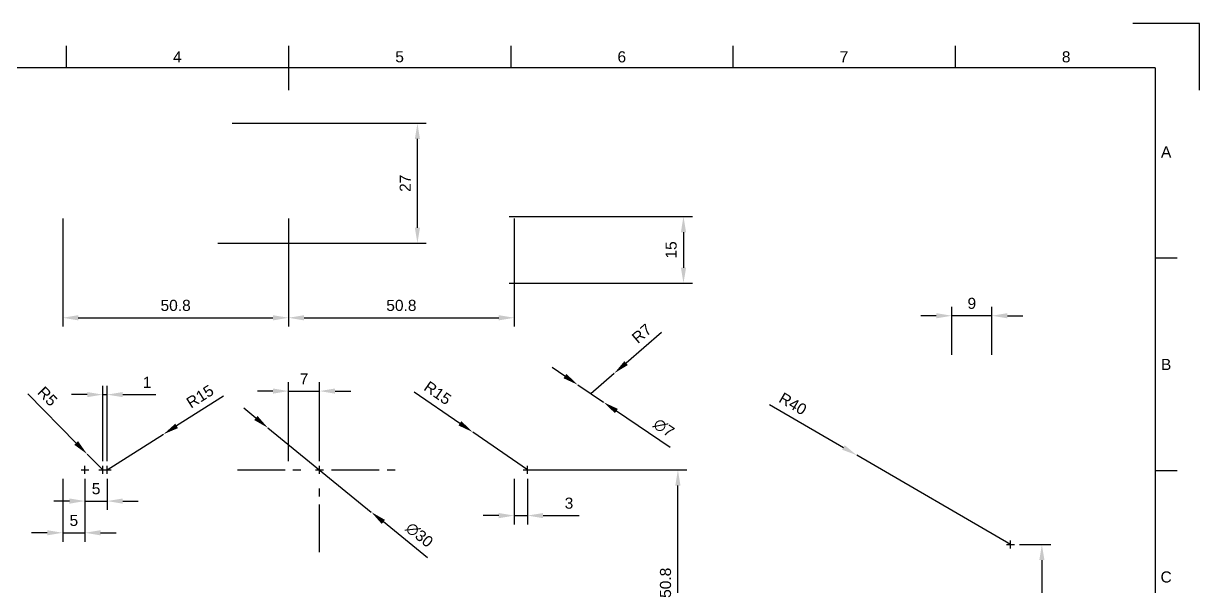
# Paper-space layout 'Sheet1' of a CAD drawing. Header units: millimetres. Extents: x 0 to 420, y 0 to 297.
# Drawn here: x 155.4 to 420, y 170.3 to 297 of the extents above; entities that cross this region are included whole.
import ezdxf
from ezdxf.enums import TextEntityAlignment as Align

# ---------------------------------------------------------------- set-up
doc = ezdxf.new("R2010")
doc.units = ezdxf.units.MM
doc.header["$LTSCALE"] = 0.75
doc.linetypes.add('CENTER2', pattern=[28.575, 19.05, -3.175, 3.175, -3.175])
for name, color, linetype, lineweight in [('Border', 7, 'Continuous', 25), ('Center Lines', 7, 'CENTER2', 25), ('Dimensions', 7, 'Continuous', 25)]:
    doc.layers.add(name, color=color, linetype=linetype, lineweight=lineweight)
doc.styles.add('FusionTitle', font='')
doc.styles.get("Standard").update_dxf_attribs({"font": 'arial.ttf'})
doc.styles.get('FusionTitle').set_extended_font_data('Arial Unicode MS')
doc.dimstyles.new('ISO-25', dxfattribs={"dimtxt": 2.5, "dimasz": 3.5, "dimexe": 2, "dimexo": 2, "dimgap": 1.5, "dimtad": 1, "dimdec": 3, "dimzin": 12, "dimdsep": 46, "dimtxsty": 'Standard', "dimcen": 0, "dimclrd": 256, "dimclre": 256, "dimclrt": 256, "dimazin": 3, "dimtp": 0.1, "dimtm": 0.1, "dimtfac": 0.714, "dimtdec": 3, "dimtmove": 0, "dimatfit": 3, "dimfxl": 1, "dimtzin": 12, "dimarcsym": 0})

# ---------------------------------------------------------------- blocks, each defined once
blk = doc.blocks.new('ISO_A3_SHEET')
at = {"layer": 'Border'}
for p, q in [((420, 297), (405, 297)), ((420, 282), (420, 297)), ((165, 292), (165, 287)), ((215, 292), (215, 282)), ((265, 292), (265, 287)), ((315, 292), (315, 287)), ((365, 292), (365, 287)), ((410, 287), (20, 287)), ((410, 287), (410, 10)), ((415, 244.16666), (410, 244.16666)), ((415, 196.33333), (410, 196.33333))]:
    blk.add_line(p, q, dxfattribs=at)
at = {"layer": 'Border', "style": 'FusionTitle'}
for s, p in [('4', (190, 289.5)), ('5', (240, 289.5)), ('6', (290, 289.5)), ('7', (340, 289.5)), ('8', (390, 289.5)), ('A', (412.5, 268.08333)), ('B', (412.5, 220.25)), ('C', (412.5, 172.41667))]:
    blk.add_text(s, height=2.5, dxfattribs=at).set_placement(p, align=Align.MIDDLE)
blk = doc.blocks.new('*D28')
at = {"layer": 'Defpoints', "color": 0, "transparency": 16777216}
for p in [(210.37, 205.98), (233.63, 187.02)]:
    blk.add_point(p, dxfattribs=at)
at = {"layer": 'Dimensions', "lineweight": -2, "transparency": 16777216}
for p, q in [((207.66, 208.19), (204.95, 210.41)), ((210.37, 205.98), (233.63, 187.02)), ((246.25, 176.73), (236.34, 184.81))]:
    blk.add_line(p, q, dxfattribs=at)
at = {"layer": 'Dimensions', "transparency": 16777216}
for points in [[(208.03, 208.65), (207.29, 207.74), (210.37, 205.98)], [(236.71, 185.26), (235.97, 184.36), (233.63, 187.02)]]:
    blk.add_solid(points, dxfattribs=at)
at = {"layer": 'Dimensions', "transparency": 16777216, "insert": (244.45, 181.87), "char_height": 2.5, "attachment_point": 5, "rotation": 320.8052}
blk.add_mtext('∅30', dxfattribs=at)
blk = doc.blocks.new('*D35')
at = {"layer": 'Defpoints', "color": 0, "transparency": 16777216}
for p in [(200.3, 274.53), (244.01, 274.53), (197.07, 247.53)]:
    blk.add_point(p, dxfattribs=at)
at = {"layer": 'Dimensions', "lineweight": -2, "transparency": 16777216}
for p, q in [((202.3, 274.53), (246.01, 274.53)), ((244.01, 251.03), (244.01, 271.03)), ((199.07, 247.53), (246.01, 247.53))]:
    blk.add_line(p, q, dxfattribs=at)
at = {"layer": 'Dimensions', "transparency": 16777216}
for points in [[(243.43, 271.03), (244.59, 271.03), (244.01, 274.53)], [(243.43, 251.03), (244.59, 251.03), (244.01, 247.53)]]:
    blk.add_solid(points, dxfattribs=at)
at = {"layer": 'Dimensions', "transparency": 16777216, "insert": (241.26, 261.03), "char_height": 2.5, "attachment_point": 5, "rotation": 90}
blk.add_mtext('27', dxfattribs=at)
blk = doc.blocks.new('*D36')
at = {"layer": 'Defpoints', "color": 0, "transparency": 16777216}
for p in [(364.27, 231.21), (364.27, 220.4), (373.27, 220.4)]:
    blk.add_point(p, dxfattribs=at)
at = {"layer": 'Dimensions', "lineweight": -2, "transparency": 16777216}
for p, q in [((364.27, 222.4), (364.27, 233.21)), ((373.27, 222.4), (373.27, 233.21)), ((360.77, 231.21), (357.27, 231.21)), ((373.27, 231.21), (364.27, 231.21)), ((376.77, 231.21), (380.27, 231.21))]:
    blk.add_line(p, q, dxfattribs=at)
at = {"layer": 'Dimensions', "transparency": 16777216}
for points in [[(360.77, 231.8), (360.77, 230.63), (364.27, 231.21)], [(376.77, 231.8), (376.77, 230.63), (373.27, 231.21)]]:
    blk.add_solid(points, dxfattribs=at)
at = {"layer": 'Dimensions', "transparency": 16777216, "insert": (368.77, 233.99), "char_height": 2.5, "attachment_point": 5}
blk.add_mtext('9', dxfattribs=at)
blk = doc.blocks.new('*D37')
at = {"layer": 'Defpoints', "color": 0, "transparency": 16777216}
for p in [(288.31, 218.27), (283, 213.7)]:
    blk.add_point(p, dxfattribs=at)
at = {"layer": 'Dimensions', "lineweight": -2, "transparency": 16777216}
for p, q in [((298.95, 227.42), (290.96, 220.55)), ((283, 213.7), (288.31, 218.27))]:
    blk.add_line(p, q, dxfattribs=at)
at = {"layer": 'Dimensions', "transparency": 16777216}
blk.add_solid([(290.58, 220.99), (291.34, 220.11), (288.31, 218.27)], dxfattribs=at)
at = {"layer": 'Dimensions', "transparency": 16777216, "insert": (294.49, 227.21), "char_height": 2.5, "attachment_point": 5, "rotation": 40.6943}
blk.add_mtext('R7', dxfattribs=at)
blk = doc.blocks.new('*D38')
at = {"layer": 'Defpoints', "color": 0, "transparency": 16777216}
for p in [(280.1, 215.67), (285.9, 211.74)]:
    blk.add_point(p, dxfattribs=at)
at = {"layer": 'Dimensions', "lineweight": -2, "transparency": 16777216}
for p, q in [((277.21, 217.63), (274.31, 219.6)), ((280.1, 215.67), (285.9, 211.74)), ((300.9, 201.55), (288.79, 209.77))]:
    blk.add_line(p, q, dxfattribs=at)
at = {"layer": 'Dimensions', "transparency": 16777216}
for points in [[(277.54, 218.12), (276.88, 217.15), (280.1, 215.67)], [(289.12, 210.25), (288.46, 209.29), (285.9, 211.74)]]:
    blk.add_solid(points, dxfattribs=at)
at = {"layer": 'Dimensions', "transparency": 16777216, "insert": (299.45, 205.97), "char_height": 2.5, "attachment_point": 5, "rotation": 325.8301}
blk.add_mtext('∅7', dxfattribs=at)
blk = doc.blocks.new('*D39')
at = {"layer": 'Defpoints', "color": 0, "transparency": 16777216}
for p in [(262.63, 253.53), (262.63, 238.53), (303.88, 238.53)]:
    blk.add_point(p, dxfattribs=at)
at = {"layer": 'Dimensions', "lineweight": -2, "transparency": 16777216}
for p, q in [((264.63, 253.53), (305.88, 253.53)), ((303.88, 250.03), (303.88, 242.03)), ((264.63, 238.53), (305.88, 238.53))]:
    blk.add_line(p, q, dxfattribs=at)
at = {"layer": 'Dimensions', "transparency": 16777216}
for points in [[(303.3, 250.03), (304.47, 250.03), (303.88, 253.53)], [(303.3, 242.03), (304.47, 242.03), (303.88, 238.53)]]:
    blk.add_solid(points, dxfattribs=at)
at = {"layer": 'Dimensions', "transparency": 16777216, "insert": (301.11, 246.03), "char_height": 2.5, "attachment_point": 5, "rotation": 90}
blk.add_mtext('15', dxfattribs=at)
blk = doc.blocks.new('*U40')
at = {"layer": 'Center Lines', "color": 0, "linetype": 'Continuous', "ltscale": 0.75, "transparency": 16777216}
for p, q in [((-0.89, 0), (0.89, 0)), ((0, -0.89), (0, 0.89))]:
    blk.add_line(p, q, dxfattribs=at)
blk = doc.blocks.new('*U41')
at = {"layer": 'Center Lines', "color": 0, "linetype": 'Continuous', "ltscale": 0.75, "transparency": 16777216}
for p, q in [((-0.89, 0), (0.89, 0)), ((0, -0.89), (0, 0.89))]:
    blk.add_line(p, q, dxfattribs=at)
blk = doc.blocks.new('*U42')
at = {"layer": 'Center Lines', "color": 0, "linetype": 'Continuous', "ltscale": 0.75, "transparency": 16777216}
for p, q in [((-0.89, 0), (0.89, 0)), ((0, -0.89), (0, 0.89))]:
    blk.add_line(p, q, dxfattribs=at)
blk = doc.blocks.new('*D46')
at = {"layer": 'Defpoints', "color": 0, "transparency": 16777216}
for p in [(186.87, 204.54), (174.2, 196.5)]:
    blk.add_point(p, dxfattribs=at)
at = {"layer": 'Dimensions', "lineweight": -2, "transparency": 16777216}
for p, q in [((200.37, 213.11), (189.82, 206.41)), ((174.2, 196.5), (186.87, 204.54))]:
    blk.add_line(p, q, dxfattribs=at)
at = {"layer": 'Dimensions', "transparency": 16777216}
blk.add_solid([(189.51, 206.91), (190.13, 205.92), (186.87, 204.54)], dxfattribs=at)
at = {"layer": 'Dimensions', "transparency": 16777216, "insert": (195.09, 213.04), "char_height": 2.5, "attachment_point": 5, "rotation": 32.3923}
blk.add_mtext('R15', dxfattribs=at)
blk = doc.blocks.new('*D48')
at = {"layer": 'Defpoints', "color": 0, "transparency": 16777216}
for p in [(169.69, 200.06), (173.2, 196.5)]:
    blk.add_point(p, dxfattribs=at)
at = {"layer": 'Dimensions', "lineweight": -2, "transparency": 16777216}
for p, q in [((156.31, 213.64), (167.23, 202.56)), ((173.2, 196.5), (169.69, 200.06))]:
    blk.add_line(p, q, dxfattribs=at)
at = {"layer": 'Dimensions', "transparency": 16777216}
blk.add_solid([(167.65, 202.97), (166.82, 202.15), (169.69, 200.06)], dxfattribs=at)
at = {"layer": 'Dimensions', "transparency": 16777216, "insert": (160.76, 213.07), "char_height": 2.5, "attachment_point": 5, "rotation": 314.5915}
blk.add_mtext('R5', dxfattribs=at)
blk = doc.blocks.new('*D51')
at = {"layer": 'Defpoints', "color": 0, "transparency": 16777216}
for p in [(164.2, 255.07), (215, 255.07), (215, 230.76)]:
    blk.add_point(p, dxfattribs=at)
at = {"layer": 'Dimensions', "lineweight": -2, "transparency": 16777216}
for p, q in [((164.2, 253.07), (164.2, 228.76)), ((215, 253.07), (215, 228.76)), ((167.7, 230.76), (211.5, 230.76))]:
    blk.add_line(p, q, dxfattribs=at)
at = {"layer": 'Dimensions', "transparency": 16777216}
for points in [[(167.7, 231.34), (167.7, 230.17), (164.2, 230.76)], [(211.5, 231.34), (211.5, 230.17), (215, 230.76)]]:
    blk.add_solid(points, dxfattribs=at)
at = {"layer": 'Dimensions', "transparency": 16777216, "insert": (189.6, 233.53), "char_height": 2.5, "attachment_point": 5}
blk.add_mtext('50.8', dxfattribs=at)
blk = doc.blocks.new('*D52')
at = {"layer": 'Defpoints', "color": 0, "transparency": 16777216}
for p in [(215, 255.07), (265.8, 255.07), (265.8, 230.76)]:
    blk.add_point(p, dxfattribs=at)
at = {"layer": 'Dimensions', "lineweight": -2, "transparency": 16777216}
for p, q in [((215, 253.07), (215, 228.76)), ((265.8, 253.07), (265.8, 228.76)), ((218.5, 230.76), (262.3, 230.76))]:
    blk.add_line(p, q, dxfattribs=at)
at = {"layer": 'Dimensions', "transparency": 16777216}
for points in [[(218.5, 231.34), (218.5, 230.17), (215, 230.76)], [(262.3, 231.34), (262.3, 230.17), (265.8, 230.76)]]:
    blk.add_solid(points, dxfattribs=at)
at = {"layer": 'Dimensions', "transparency": 16777216, "insert": (240.4, 233.53), "char_height": 2.5, "attachment_point": 5}
blk.add_mtext('50.8', dxfattribs=at)
blk = doc.blocks.new('*D53')
at = {"layer": 'Defpoints', "color": 0, "transparency": 16777216}
for p in [(265.8, 196.5), (302.63, 196.5), (265.8, 145.7)]:
    blk.add_point(p, dxfattribs=at)
at = {"layer": 'Dimensions', "lineweight": -2, "transparency": 16777216}
for p, q in [((267.8, 196.5), (304.63, 196.5)), ((302.63, 149.2), (302.63, 193)), ((267.8, 145.7), (304.63, 145.7))]:
    blk.add_line(p, q, dxfattribs=at)
at = {"layer": 'Dimensions', "transparency": 16777216}
for points in [[(302.04, 193), (303.21, 193), (302.63, 196.5)], [(302.04, 149.2), (303.21, 149.2), (302.63, 145.7)]]:
    blk.add_solid(points, dxfattribs=at)
at = {"layer": 'Dimensions', "transparency": 16777216, "insert": (299.85, 171.1), "char_height": 2.5, "attachment_point": 5, "rotation": 90}
blk.add_mtext('50.8', dxfattribs=at)
blk = doc.blocks.new('*D55')
at = {"layer": 'Defpoints', "color": 0, "transparency": 16777216}
for p in [(256.45, 205.02), (268.8, 196.5)]:
    blk.add_point(p, dxfattribs=at)
at = {"layer": 'Dimensions', "lineweight": -2, "transparency": 16777216}
for p, q in [((243.29, 214.1), (253.57, 207.01)), ((268.8, 196.5), (256.45, 205.02))]:
    blk.add_line(p, q, dxfattribs=at)
at = {"layer": 'Dimensions', "transparency": 16777216}
blk.add_solid([(253.9, 207.49), (253.24, 206.53), (256.45, 205.02)], dxfattribs=at)
at = {"layer": 'Dimensions', "transparency": 16777216, "insert": (248.57, 213.83), "char_height": 2.5, "attachment_point": 5, "rotation": 325.4015}
blk.add_mtext('R15', dxfattribs=at)
blk = doc.blocks.new('*D56')
at = {"layer": 'Defpoints', "color": 0, "transparency": 16777216}
for p in [(222, 214.26), (215, 196.5), (222, 196.5)]:
    blk.add_point(p, dxfattribs=at)
at = {"layer": 'Dimensions', "lineweight": -2, "transparency": 16777216}
for p, q in [((215, 198.5), (215, 216.26)), ((222, 198.5), (222, 216.26)), ((211.5, 214.26), (208, 214.26)), ((215, 214.26), (222, 214.26)), ((225.5, 214.26), (229, 214.26))]:
    blk.add_line(p, q, dxfattribs=at)
at = {"layer": 'Dimensions', "transparency": 16777216}
for points in [[(211.5, 214.84), (211.5, 213.67), (215, 214.26)], [(225.5, 214.84), (225.5, 213.67), (222, 214.26)]]:
    blk.add_solid(points, dxfattribs=at)
at = {"layer": 'Dimensions', "transparency": 16777216, "insert": (218.5, 217.01), "char_height": 2.5, "attachment_point": 5}
blk.add_mtext('7', dxfattribs=at)
blk = doc.blocks.new('*U68')
at = {"layer": 'Center Lines', "color": 0, "ltscale": 0.75, "transparency": 16777216}
for p, q in [((0, 2.68), (0, 18.5)), ((-18.5, 0), (-2.68, 0)), ((2.68, 0), (18.5, 0)), ((0, -18.5), (0, -2.68))]:
    blk.add_line(p, q, dxfattribs=at)
at = {"layer": 'Center Lines', "color": 0, "linetype": 'Continuous', "ltscale": 0.75, "transparency": 16777216}
for p, q in [((-0.89, 0), (0.89, 0)), ((0, -0.89), (0, 0.89))]:
    blk.add_line(p, q, dxfattribs=at)
blk = doc.blocks.new('*D71')
at = {"layer": 'Defpoints', "color": 0, "transparency": 16777216}
for p in [(164.2, 196.5), (169.2, 196.5), (169.2, 182.36)]:
    blk.add_point(p, dxfattribs=at)
at = {"layer": 'Dimensions', "lineweight": -2, "transparency": 16777216}
for p, q in [((164.2, 194.5), (164.2, 180.36)), ((169.2, 194.5), (169.2, 180.36)), ((160.7, 182.36), (157.2, 182.36)), ((164.2, 182.36), (169.2, 182.36)), ((172.7, 182.36), (176.2, 182.36))]:
    blk.add_line(p, q, dxfattribs=at)
at = {"layer": 'Dimensions', "transparency": 16777216}
for points in [[(160.7, 182.94), (160.7, 181.78), (164.2, 182.36)], [(172.7, 182.94), (172.7, 181.78), (169.2, 182.36)]]:
    blk.add_solid(points, dxfattribs=at)
at = {"layer": 'Dimensions', "transparency": 16777216, "insert": (166.7, 185.13), "char_height": 2.5, "attachment_point": 5}
blk.add_mtext('5', dxfattribs=at)
blk = doc.blocks.new('*D72')
at = {"layer": 'Defpoints', "color": 0, "transparency": 16777216}
for p in [(169.2, 196.5), (174.2, 196.5), (174.2, 189.5)]:
    blk.add_point(p, dxfattribs=at)
at = {"layer": 'Dimensions', "lineweight": -2, "transparency": 16777216}
for p, q in [((169.2, 194.5), (169.2, 187.5)), ((174.2, 194.5), (174.2, 187.5)), ((165.7, 189.5), (162.2, 189.5)), ((169.2, 189.5), (174.2, 189.5)), ((177.7, 189.5), (181.2, 189.5))]:
    blk.add_line(p, q, dxfattribs=at)
at = {"layer": 'Dimensions', "transparency": 16777216}
for points in [[(165.7, 190.08), (165.7, 188.91), (169.2, 189.5)], [(177.7, 190.08), (177.7, 188.91), (174.2, 189.5)]]:
    blk.add_solid(points, dxfattribs=at)
at = {"layer": 'Dimensions', "transparency": 16777216, "insert": (171.7, 192.27), "char_height": 2.5, "attachment_point": 5}
blk.add_mtext('5', dxfattribs=at)
blk = doc.blocks.new('*D73')
at = {"layer": 'Defpoints', "color": 0, "transparency": 16777216}
for p in [(173.2, 213.46), (173.2, 196.5), (174.2, 196.5)]:
    blk.add_point(p, dxfattribs=at)
at = {"layer": 'Dimensions', "lineweight": -2, "transparency": 16777216}
for p, q in [((173.2, 198.5), (173.2, 215.46)), ((174.2, 198.5), (174.2, 215.46)), ((169.7, 213.46), (166.2, 213.46)), ((173.2, 213.46), (174.2, 213.46)), ((177.7, 213.46), (185.12, 213.46))]:
    blk.add_line(p, q, dxfattribs=at)
at = {"layer": 'Dimensions', "transparency": 16777216}
for points in [[(169.7, 214.04), (169.7, 212.88), (173.2, 213.46)], [(177.7, 214.04), (177.7, 212.88), (174.2, 213.46)]]:
    blk.add_solid(points, dxfattribs=at)
at = {"layer": 'Dimensions', "transparency": 16777216, "insert": (183.16, 216.22), "char_height": 2.5, "attachment_point": 5}
blk.add_mtext('1', dxfattribs=at)
blk = doc.blocks.new('*D74')
at = {"layer": 'Defpoints', "color": 0, "transparency": 16777216}
for p in [(342.89, 199.81), (377.47, 179.7)]:
    blk.add_point(p, dxfattribs=at)
at = {"layer": 'Dimensions', "lineweight": -2, "transparency": 16777216}
for p, q in [((323.23, 211.25), (339.86, 201.57)), ((377.47, 179.7), (342.89, 199.81))]:
    blk.add_line(p, q, dxfattribs=at)
at = {"layer": 'Dimensions', "transparency": 16777216}
blk.add_solid([(340.16, 202.08), (339.57, 201.07), (342.89, 199.81)], dxfattribs=at)
at = {"layer": 'Dimensions', "transparency": 16777216, "insert": (328.5, 211.39), "char_height": 2.5, "attachment_point": 5, "rotation": 329.8151}
blk.add_mtext('R40', dxfattribs=at)
blk = doc.blocks.new('*U78')
at = {"layer": 'Center Lines', "color": 0, "linetype": 'Continuous', "ltscale": 0.75, "transparency": 16777216}
for p, q in [((-0.89, 0), (0.89, 0)), ((0, -0.89), (0, 0.89))]:
    blk.add_line(p, q, dxfattribs=at)
blk = doc.blocks.new('*D82')
at = {"layer": 'Defpoints', "color": 0, "transparency": 16777216}
for p in [(377.47, 179.7), (376.47, 145.7), (384.54, 145.7)]:
    blk.add_point(p, dxfattribs=at)
at = {"layer": 'Dimensions', "lineweight": -2, "transparency": 16777216}
for p, q in [((379.47, 179.7), (386.54, 179.7)), ((384.54, 176.2), (384.54, 149.2)), ((378.47, 145.7), (386.54, 145.7))]:
    blk.add_line(p, q, dxfattribs=at)
at = {"layer": 'Dimensions', "transparency": 16777216}
for points in [[(383.95, 176.2), (385.12, 176.2), (384.54, 179.7)], [(383.95, 149.2), (385.12, 149.2), (384.54, 145.7)]]:
    blk.add_solid(points, dxfattribs=at)
at = {"layer": 'Dimensions', "transparency": 16777216, "insert": (381.76, 162.7), "char_height": 2.5, "attachment_point": 5, "rotation": 90}
blk.add_mtext('34', dxfattribs=at)
blk = doc.blocks.new('*U86')
at = {"layer": 'Center Lines', "color": 0, "linetype": 'Continuous', "ltscale": 0.75, "transparency": 16777216}
for p, q in [((-0.89, 0), (0.89, 0)), ((0, -0.89), (0, 0.89))]:
    blk.add_line(p, q, dxfattribs=at)
blk = doc.blocks.new('*D87')
at = {"layer": 'Defpoints', "color": 0, "transparency": 16777216}
for p in [(265.8, 196.5), (268.8, 196.5), (268.8, 186.23)]:
    blk.add_point(p, dxfattribs=at)
at = {"layer": 'Dimensions', "lineweight": -2, "transparency": 16777216}
for p, q in [((265.8, 194.5), (265.8, 184.23)), ((268.8, 194.5), (268.8, 184.23)), ((262.3, 186.23), (258.8, 186.23)), ((265.8, 186.23), (268.8, 186.23)), ((272.3, 186.23), (280.44, 186.23))]:
    blk.add_line(p, q, dxfattribs=at)
at = {"layer": 'Dimensions', "transparency": 16777216}
for points in [[(262.3, 186.81), (262.3, 185.64), (265.8, 186.23)], [(272.3, 186.81), (272.3, 185.64), (268.8, 186.23)]]:
    blk.add_solid(points, dxfattribs=at)
at = {"layer": 'Dimensions', "transparency": 16777216, "insert": (278.12, 189.01), "char_height": 2.5, "attachment_point": 5}
blk.add_mtext('3', dxfattribs=at)

psp = doc.layouts.new('Sheet1')

# ---------------------------------------------------------------- block references
at = {"layer": 'Border'}
psp.add_blockref('ISO_A3_SHEET', (0, 0), dxfattribs=at)
at = {"layer": 'Center Lines', "ltscale": 0.75}
for name, p in [('*U68', (222, 196.5033)), ('*U41', (169.2, 196.5033)), ('*U40', (173.2, 196.5033)), ('*U42', (174.2, 196.5033)), ('*U86', (268.8, 196.5033)), ('*U78', (377.4665, 179.7033))]:
    psp.add_blockref(name, p, dxfattribs=at)

# ---------------------------------------------------------------- dimensions: what is measured, and where the dimension line sits
at = {"layer": 'Dimensions'}
for base, p1, p2, angle, picture, middle, dimtype in [((244.0108, 274.5322), (197.0698, 247.5322), (200.3, 274.5322), 270, '*D35', (244.0108, 261.0322), 160), ((173.2, 213.4606), (174.2, 196.5033), (173.2, 196.5033), 180, '*D73', (183.1604, 213.4606), 161), ((174.2, 189.4982), (169.2, 196.5033), (174.2, 196.5033), 0, '*D72', (171.7, 189.4982), 161), ((302.628, 196.5033), (265.8, 145.7033), (265.8, 196.5033), 90, '*D53', (302.628, 171.1033), 161)]:
    dim = psp.add_linear_dim(base=base, p1=p1, p2=p2, angle=angle, dimstyle='ISO-25', override={"dimlfac": -1}, dxfattribs=at)
    dim.commit()
    dim.dimension.update_dxf_attribs({"geometry": picture, "text_midpoint": middle, "dimtype": dimtype})
for p1, p2, distance, picture, middle in [((164.2, 255.0699), (215, 255.0699), -24.3145, '*D51', (189.6, 233.5318)), ((215, 255.0699), (265.8, 255.0699), -24.3145, '*D52', (240.4, 233.5318)), ((262.625, 253.5322), (262.625, 238.5322), 41.2578, '*D39', (301.1064, 246.0322)), ((215, 196.5033), (222, 196.5033), 17.7518, '*D56', (218.5, 217.0051)), ((164.2, 196.5033), (169.2, 196.5033), -14.1421, '*D71', (166.7, 185.1325)), ((265.8, 196.5033), (268.8, 196.5033), -10.2754, '*D87', (278.1186, 189.0052))]:
    dim = psp.add_aligned_dim(p1=p1, p2=p2, distance=distance, dimstyle='ISO-25', override={"dimlfac": -1, "dimclrd": 256, "dimclre": 256}, dxfattribs=at)
    dim.commit()
    dim.dimension.update_dxf_attribs({"geometry": picture, "text_midpoint": middle})
for base, p1, p2, angle, picture, middle in [((364.2704, 231.2145), (373.2704, 220.4033), (364.2704, 220.4033), 0, '*D36', (368.7704, 233.991)), ((384.5376, 145.7033), (377.4665, 179.7033), (376.4704, 145.7033), 270, '*D82', (381.7603, 162.7033))]:
    dim = psp.add_linear_dim(base=base, p1=p1, p2=p2, angle=angle, dimstyle='ISO-25', override={"dimlfac": -1, "dimclrd": 256, "dimclre": 256}, dxfattribs=at)
    dim.commit()
    dim.dimension.update_dxf_attribs({"geometry": picture, "text_midpoint": middle})
for center, mpoint, picture, middle in [((283, 213.7033), (288.3074, 218.2674), '*D37', (296.2804, 225.1239)), ((173.2, 196.5033), (169.6898, 200.0639), '*D48', (158.7828, 211.1276)), ((268.8, 196.5033), (256.4527, 205.0206), '*D55', (246.9896, 211.5484)), ((377.4665, 179.7033), (342.8902, 199.815), '*D74', (327.1082, 208.9947))]:
    dim = psp.add_radius_dim(center=center, mpoint=mpoint, dimstyle='ISO-25', override={"dimlfac": -1, "dimse1": 1, "dimclrd": 256, "dimclre": 256}, dxfattribs=at)
    dim.commit()
    dim.dimension.update_dxf_attribs({"geometry": picture, "text_midpoint": middle, "dimtype": 164})
dim = psp.add_diameter_dim_2p(p1=(280.1042, 215.6691), p2=(285.8958, 211.7375), dimstyle='ISO-25', override={"dimlfac": -1}, dxfattribs=at)
dim.commit()
dim.dimension.update_dxf_attribs({"geometry": '*D38', "text_midpoint": (297.8543, 203.6197), "dimtype": 163})
dim = psp.add_radius_dim(center=(174.2, 196.5033), mpoint=(186.866, 204.539), dimstyle='ISO-25', override={"dimlfac": -1, "dimse1": 1, "dimclrd": 256, "dimclre": 256}, dxfattribs=at)
dim.commit()
dim.dimension.update_dxf_attribs({"geometry": '*D46', "text_midpoint": (196.5734, 210.6977)})
dim = psp.add_diameter_dim_2p(p1=(210.375, 205.9827), p2=(233.625, 187.0239), dimstyle='ISO-25', override={"dimlfac": -1}, dxfattribs=at)
dim.commit()
dim.dimension.update_dxf_attribs({"geometry": '*D28', "text_midpoint": (242.651, 179.6639)})

doc.saveas('drawing.dxf')
